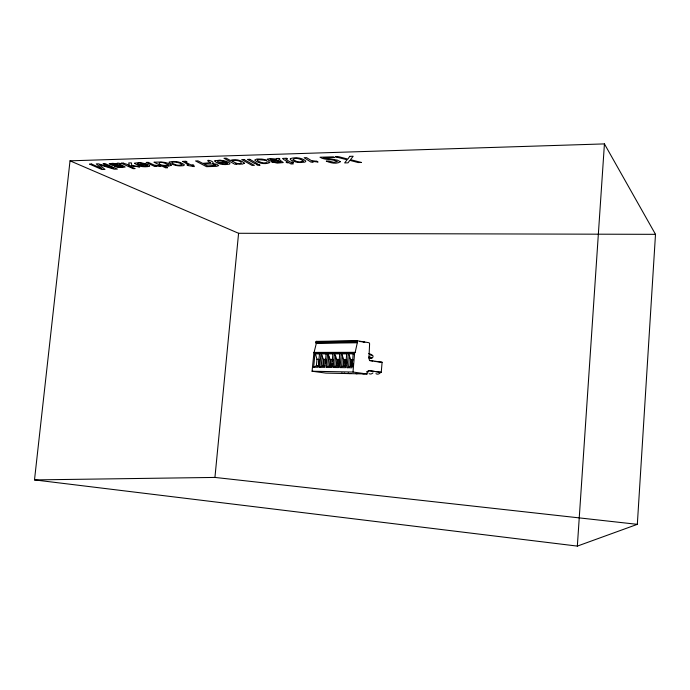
<?xml version="1.0" encoding="UTF-8"?>
<svg xmlns="http://www.w3.org/2000/svg" width="690" height="690" viewBox="0 0 690 690"><rect width="100%" height="100%" fill="white"/><g stroke="black" fill="none" stroke-linecap="round" stroke-linejoin="round"><path stroke-width="1.03" d="M339.023 365.321L339.161 365.838M345.932 365.407L346.009 365.847M637.327 524.34L655.5 234.333L604.431 143.9L70.026 160.83L34.5 479.904L577.34 546.101L637.327 524.34L214.935 477.428L34.5 479.904M577.34 546.101L604.431 143.9M381.242 372.367L382.096 362.267L369.547 360.37L368.934 358.455L369.59 344.077A1.251 0.923 89.4 0 0 368.779 342.689L357.291 340.765L316.21 341.378L315.848 342.809L316.339 343.292L357.308 342.775L355.178 352.331L313.959 352.4L312.07 371.237L325.973 373.109L367.037 373.989L367.253 371.487L368.589 371.677L368.676 370.582L381.242 372.367L368.089 370.565L368.676 370.582M353.211 353.625L351.986 367.77L347.044 367.692L348.269 353.625L353.634 353.694L348.269 353.625M352.763 365.579L352.926 363.673M312.07 371.237L352.995 372.039L354.669 352.676L355.178 352.331M331.968 366.252L332.218 363.457M332.382 361.595L332.709 359.74L332.546 361.569M333.166 367.485L334.391 353.634L339.765 353.634L338.548 367.572L333.166 367.485L336.228 366.019L338.842 366.054M334.659 366.718L335.59 356.057L334.391 353.634M336.228 366.019L336.806 359.438L335.59 356.057M337.272 366.131L337.85 359.559L336.806 359.438L339.42 359.456M338.764 366.347L339.506 359.783L339.351 361.629M340.049 367.589L341.274 353.634L346.734 353.625L345.509 367.675L340.049 367.589L343.12 366.105L345.776 366.14M341.541 366.813L342.481 356.066L341.791 353.703L341.274 353.634M346.251 361.681L346.415 359.826L345.664 366.433L344.172 366.226L344.75 359.602L343.698 359.481L342.481 356.066M347.044 367.692L348.536 366.908L349.476 356.083L348.786 353.694M349.476 356.083L350.701 359.524L351.753 359.645L351.176 366.312L348.536 366.908M319.496 353.642L318.28 367.27L313.691 367.201L314.907 353.651L319.901 353.711L314.907 353.651M319.16 360.723L318.677 366.071L316.399 365.752L313.691 367.201M319.091 363.268L319.116 365.631M326.146 353.642L324.93 367.365L319.72 367.287L320.936 353.642L326.551 353.711L320.936 353.642M319.72 367.287L321.195 366.528L322.127 356.023L321.445 353.711M322.127 356.023L323.325 359.361L324.36 359.481L323.782 365.95L321.195 366.528M325.516 363.389L326.008 359.697L325.689 363.337M326.396 367.39L327.612 353.642L332.908 353.634L331.683 367.468L326.396 367.39L329.44 365.924L332.658 365.967M327.871 366.623L328.811 356.04L327.612 353.642M333.236 359.421L330.018 359.404L331.053 359.516L330.476 366.045L329.44 365.924L330.018 359.404L328.811 356.04M214.935 477.428L238.585 233.28L70.026 160.83M357.308 342.775L356.808 342.274L357.291 340.765M316.339 343.292L314.079 352.392M368.883 357.049L370.832 357.368C371.712 359.757 374.825 355.79 371.85 355.005A1.553 1.147 -89.9 0 0 371.324 354.531L368.779 353.435M364.044 342.464L364.76 342.3L364.001 342.033M315.986 341.697L356.946 341.11M315.848 342.809L356.808 342.274M313.726 352.745L354.669 352.676M328.121 353.711L333.313 353.703M334.909 353.703L340.17 353.703M341.791 353.703L347.139 353.703M369.84 354.531L371.324 354.531M370.366 355.005L371.85 355.005M238.585 233.28L655.5 234.333M368.598 357.36L370.832 357.368M371.22 357.963L368.978 357.955L371.763 358.119M318.944 359.335L316.977 359.326L315.399 353.72M326.499 359.378L323.325 359.361L322.748 365.838L324.869 365.864M346.354 359.499L343.698 359.481L343.12 366.105L344.172 366.226M352.823 359.533L350.701 359.524L350.123 366.2L352.245 366.226M382.096 362.267L375.058 361.465M319.349 365.795L316.399 365.752L316.977 359.326L319.254 359.654M368.589 371.677L367.046 371.651A6.063 4.062 -81.7 0 1 366.821 371.807M359.809 341.524L363.182 341.886M352.995 372.039L367.037 373.989M324.36 359.481L325.844 359.697M337.85 359.559L339.342 359.783M331.053 359.516L332.546 359.74M351.753 359.645L353.254 359.87M344.75 359.602L346.242 359.826M369.831 360.672L372.962 361.146M316.331 341.369L319.436 341.869M380.656 372.35A5.994 4.071 -81.7 0 1 375.938 373.644M372.954 372.893A5.951 4.011 -81.8 0 1 369.098 373.635M357.299 373.652A5.865 3.89 -81.8 0 1 355.945 373.618M364.639 373.644A5.908 3.95 -81.8 0 1 362.362 373.601M350.753 373.437A5.822 3.83 -81.9 0 1 348.183 372.928M344.741 372.997A5.779 3.778 -81.9 0 1 341.731 372.936M231.866 160.779C243.708 168.679 244.881 158.614 231.866 160.779M267.263 159.252C270.402 162.961 276.949 159.64 280.752 162.055L276.656 162.495L271.679 161.865L277.302 163.116L283.279 162.555L278.769 159.261L279.942 158.985L279.036 158.433L276.354 158.51L276.241 159.157L270.006 158.571L267.263 159.252M169.119 162.193L170.723 163.797L175.674 165.402A6.314 1.501 7.8 0 0 179.866 165.893L183.238 165.695L184.489 164.927C180.564 161.615 173.966 160.597 169.119 162.193M134.74 163.202C137.991 166.782 144.883 167.368 149.609 166.29L149.618 165.626L147.418 164.332L138.371 164.591L137.431 164.03C138.138 161.581 143.839 164.444 146.108 163.797L139.294 162.538L134.74 163.202M181.953 164.634L179.012 165.29A3.493 0.828 7.8 0 1 176.174 164.893C164.617 160.994 179.728 161.348 181.953 164.634M171.18 165.298L168.395 166.238L163.444 165.738L167.575 167.748L165.548 167.808L153.956 162.185L155.905 162.133C160.313 162.029 167.153 161.52 171.18 165.298M340.274 161.736C336.711 164.418 330.26 162.978 326.292 161.098L328.759 161.02L333.701 162.348L337.393 161.598C332.27 158.51 325.249 160.58 320.013 157.234L333.443 156.837L334.495 157.562L323.826 157.872L337.401 160.149L340.274 161.736M111.883 164.099L113.816 165.022L120.345 165.384L116.567 164.125L111.883 164.099M269.738 162.555C265.521 164.686 258.198 163.504 254.705 160.063L256.844 159.028L261.579 159.079A5.399 1.371 6.7 0 1 264.848 159.718L266.797 160.451L258.491 159.632A3.243 0.828 6.7 0 0 257.336 160.106L257.543 160.623C259.569 162.331 265.909 164.229 266.832 161.865L269.074 161.805L269.738 162.555M147.332 165.66L144.046 166.187L139.587 165.134L146.427 164.936L147.332 165.66M109.287 163.737L112.263 165.307L120.914 165.85L122.717 166.523L119.336 166.92L114.592 166.342L117.3 167.161L122.13 167.515L125.226 166.989L119.154 163.789L120.284 163.711C119.775 163.073 115.903 162.737 117.119 163.858L112.729 163.323L109.287 163.737M215.772 165.272L207.69 165.954L203.973 164.004L212.675 163.996L215.772 165.272M214.909 160.822L214.745 161.167C218.471 164.686 224.862 165.169 229.727 164.039L229.951 163.349L228.045 161.995L218.316 162.279L217.497 161.693C218.885 159.123 224.207 162.107 226.82 161.434L219.981 160.123L214.909 160.822M244.398 163.211L242.397 164.134L236.006 163.633L237.015 164.194L234.841 164.255L224 158.269L226.268 158.2L230.279 160.425C234.686 158.769 241.017 159.899 244.398 163.211M210.631 162.719L202.731 163.358L197.978 160.874L195.555 160.951L206.552 166.678L216.522 166.35L218.678 165.6L216.712 164.298L212.658 163.461C215.798 161.175 201.859 158.105 210.631 162.719M168.541 165.143C155.578 167.066 156.604 157.924 168.541 165.143M227.502 163.392L223.827 163.944L219.429 162.849L226.786 162.633L227.502 163.392M290.378 158.605L290.257 159.364L291.335 160.313L295.958 162.021A6.546 1.699 6.2 0 0 300.314 162.538L304.937 162.124L305.868 161.106C301.841 157.622 295.32 157.027 290.378 158.605M303.238 161.201L299.684 161.9A3.623 0.94 6.2 0 1 296.769 161.477L293 159.597C294.613 156.984 300.737 158.967 303.022 160.744L303.238 161.201M349.727 156.345L347.872 159.088L338.592 156.682L335.288 156.777L347.105 159.761L344.655 162.926L348.036 162.831L349.821 160.356L358.222 162.555L361.474 162.469L350.503 159.666L353.177 156.242L349.727 156.345M270.161 159.425L271.713 160.434L278.863 160.813L275.448 159.442L270.161 159.425M182.652 161.417L188.715 164.962L186.981 165.013L188.094 165.574L194.235 166.609L191.993 165.471L194.037 165.41L192.933 164.841L190.888 164.901L185.55 162.185L186.973 161.796L185.877 161.236L182.652 161.417M282.943 158.424L283.305 159.261L288.041 162.167L286.152 162.219L287.126 162.814L289.007 162.762L290.964 163.97L293.328 163.901L291.378 162.702L293.604 162.633L292.646 162.038L290.412 162.107L285.764 159.235L287.463 158.821L286.505 158.234L282.943 158.424M159.433 165.686L154.293 165.126L148.298 162.357L146.202 162.417L154.741 166.506L156.716 166.454L155.259 165.755L160.925 166.411L159.433 165.686M316.865 161.253L311.44 160.649L306.532 157.639L304.118 157.708L311.018 162.15L313.286 162.09L312.113 161.331L318.064 162.038L316.865 161.253M91.615 164.047L89.519 164.108L101.879 169.516L104.992 169.43L99.282 164.729L114.247 169.179L117.369 169.093L105.199 163.642L103.077 163.703L113.436 168.308L98.446 163.841L96.246 163.91L101.999 168.627L91.615 164.047M123.156 163.107L121.181 163.168L133.153 168.662L135.102 168.61L128.219 165.436L139.76 166.92L131.859 165.548L131.341 162.866L128.702 162.944L129.315 165.108L123.156 163.107M244.036 159.502L241.75 159.571L252.1 165.436L254.351 165.376L244.036 159.502M249.815 159.33L247.477 159.399L254.964 163.694L257.284 163.625L249.815 159.33M258.655 164.418L256.344 164.479L257.741 165.281L260.052 165.221L258.655 164.418"/></g></svg>
